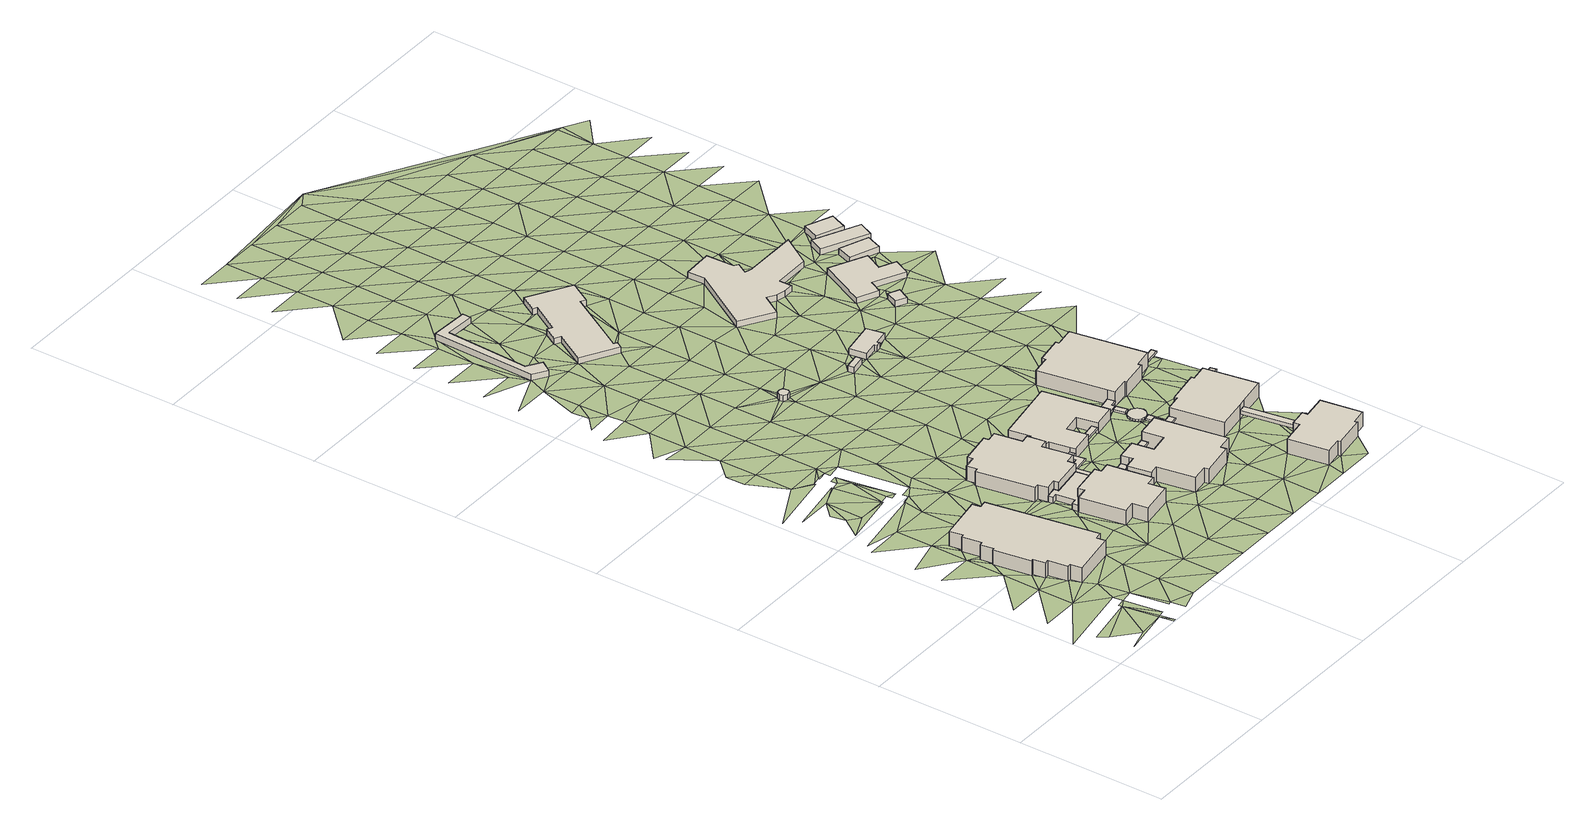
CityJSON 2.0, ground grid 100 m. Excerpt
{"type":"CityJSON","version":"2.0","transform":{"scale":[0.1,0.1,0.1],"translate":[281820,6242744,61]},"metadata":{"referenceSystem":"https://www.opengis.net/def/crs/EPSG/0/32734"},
"CityObjects":{
"building1":{"type":"Building","attributes":{"address":"Administration Bellville 7530 Cape Town","building":"university","building:levels":"3","footprint":{"type":"Polygon"},"plus_code":"4FRW3J9R+435","ground_height":62.25,"building_height":9.7,"roof_height":71.95},"geometry":[{"type":"Solid","lod":"1","boundaries":[[[[0,1,2,3]],[[1,4,5,2]],[[4,6,7,5]],[[6,8,9,7]],[[8,10,11,9]],[[10,12,13,11]],[[12,14,15,13]],[[14,16,17,15]],[[16,18,19,17]],[[18,20,21,19]],[[20,22,23,21]],[[22,24,25,23]],[[24,26,27,25]],[[26,28,29,27]],[[28,30,31,29]],[[30,32,33,31]],[[32,34,35,33]],[[34,36,37,35]],[[36,38,39,37]],[[38,0,3,39]],[[3,2,5,7,9,11,13,15,17,19,21,23,25,27,29,31,33,35,37,39]],[[38,36,34,32,30,28,26,24,22,20,18,16,14,12,10,8,6,4,1,0]]]]}]},
"building2":{"type":"Building","attributes":{"address":"Auditorium Bellville 7530 Cape Town","building":"university","building:levels":"3","footprint":{"type":"Polygon"},"plus_code":"4FRW3J9R+39H","ground_height":62.15,"building_height":9.7,"roof_height":71.85},"geometry":[{"type":"Solid","lod":"1","boundaries":[[[[40,41,42,43,44,45,46,47]],[[41,48,49,50,51,44,43,42]],[[48,52,53,54,51,50,49]],[[52,55,56,57,54,53]],[[55,58,59,60,57,56]],[[58,61,62,60,59]],[[61,63,64,62]],[[63,65,66,64]],[[65,67,68,66]],[[67,69,70,68]],[[69,71,72,70]],[[71,73,74,75,76,72]],[[73,77,78,79,80,76,75,74]],[[77,40,47,46,45,80,79,78]],[[45,44,51,54,57,60,62,64,66,68,70,72,76,80]],[[77,73,71,69,67,65,63,61,58,55,52,48,41,40]]]]}]},
"building3":{"type":"Building","attributes":{"building":"yes","building:levels":"1","footprint":{"type":"Polygon"},"plus_code":"4FRW3J9R+597","ground_height":62.31,"building_height":4.1,"roof_height":66.41},"geometry":[{"type":"Solid","lod":"1","boundaries":[[[[81,82,83,50]],[[82,84,85,83]],[[84,86,87,88,85]],[[86,89,90,91,88,87]],[[89,92,93,91,90]],[[92,94,95,93]],[[94,96,97,95]],[[96,98,99,97]],[[98,100,59,99]],[[100,101,56,59]],[[101,102,53,56]],[[102,81,50,53]],[[50,83,85,88,91,93,95,97,99,59,56,53]],[[102,101,100,98,96,94,92,89,86,84,82,81]]]]}]},
"building4":{"type":"Building","attributes":{"address":"Major Sport Hall Bellville 7530 Cape Town","building":"university","building:levels":"3","footprint":{"type":"Polygon"},"plus_code":"4FRW3J9R+896","ground_height":62.44,"building_height":9.7,"roof_height":72.14},"geometry":[{"type":"Solid","lod":"1","boundaries":[[[[103,104,105,106,107]],[[104,108,109,105]],[[108,110,111,109]],[[110,112,113,111]],[[112,114,115,113]],[[114,116,117,115]],[[116,118,119,117]],[[118,120,121,119]],[[120,122,123,121]],[[122,124,125,123]],[[124,126,127,125]],[[126,128,91,129,127]],[[128,130,88,131,129,91]],[[130,132,85,133,131,88]],[[132,134,135,83,136,133,85]],[[134,137,138,139,140,136,83,135]],[[137,141,142,143,144,140,139,138]],[[141,145,146,147,148,144,143,142]],[[145,149,150,151,152,148,147,146]],[[149,153,154,152,151,150]],[[153,155,156,157,154]],[[155,103,107,106,157,156]],[[106,105,109,111,113,115,117,119,121,123,125,127,129,131,133,136,140,144,148,152,154,157]],[[155,153,149,145,141,137,134,132,130,128,126,124,122,120,118,116,114,112,110,108,104,103]]]]}]},
"building5":{"type":"Building","attributes":{"building":"roof","building:levels":"1","footprint":{"type":"Polygon"},"plus_code":"4FRW3J9R+5CG","ground_height":62.31,"bottom_roof_height":65.11,"roof_height":66.41},"geometry":[{"type":"Solid","lod":"1","boundaries":[[[[158,150,151,159]],[[150,146,147,151]],[[146,160,161,147]],[[160,162,163,161]],[[162,142,143,163]],[[142,138,139,143]],[[138,135,83,139]],[[135,49,50,83]],[[49,42,43,50]],[[42,47,46,43]],[[47,164,165,46]],[[164,166,167,165]],[[166,78,79,167]],[[78,74,75,79]],[[74,168,169,75]],[[168,170,171,169]],[[170,172,173,171]],[[172,174,175,173]],[[174,176,177,175]],[[176,178,179,177]],[[178,180,181,179]],[[180,182,183,181]],[[182,184,185,183]],[[184,158,159,185]],[[159,151,147,161,163,143,139,83,50,43,46,165,167,79,75,169,171,173,175,177,179,181,183,185]],[[184,182,180,178,176,174,172,170,168,74,78,166,164,47,42,49,135,138,142,162,160,146,150,158]]]]}]},
"building6":{"type":"Building","attributes":{"building":"yes","building:levels":"1","footprint":{"type":"Polygon"},"plus_code":"4FRW3JCR+F24","ground_height":62.58,"building_height":4.1,"roof_height":66.68},"geometry":[{"type":"Solid","lod":"1","boundaries":[[[[186,187,188,189]],[[187,190,191,188]],[[190,192,193,191]],[[192,194,195,193]],[[194,196,197,195]],[[196,198,199,197]],[[198,200,201,199]],[[200,186,189,201]],[[189,188,191,193,195,197,199,201]],[[200,198,196,194,192,190,187,186]]]]}]},
"building7":{"type":"Building","attributes":{"building":"bandstand","building:levels":"1","footprint":{"type":"Polygon"},"plus_code":"4FRW3J9R+V82","ground_height":62.95,"building_height":4.1,"roof_height":67.05},"geometry":[{"type":"Solid","lod":"1","boundaries":[[[[202,203,204,205]],[[203,206,207,204]],[[206,208,209,207]],[[208,210,211,209]],[[210,212,213,211]],[[212,214,215,213]],[[214,216,217,215]],[[216,202,205,217]],[[205,204,207,209,211,213,215,217]],[[216,214,212,210,208,206,203,202]]]]}]},
"building8":{"type":"Building","attributes":{"address":"Student Centre Bellville Cape Town","building":"university","building:levels":"3","footprint":{"type":"Polygon"},"plus_code":"4FRW3J9R+3J6","ground_height":62.25,"building_height":9.7,"roof_height":71.95},"geometry":[{"type":"Solid","lod":"1","boundaries":[[[[218,219,168,169,220,221,171,170]],[[219,222,223,220,169,168]],[[222,224,225,223]],[[224,226,227,225]],[[226,228,229,227]],[[228,230,231,229]],[[230,232,233,231]],[[232,234,235,233]],[[234,236,237,235]],[[236,238,239,237]],[[238,240,241,239]],[[240,242,243,241]],[[242,244,245,243]],[[244,246,247,245]],[[246,248,249,247]],[[248,250,251,249]],[[250,218,170,171,221,251]],[[221,220,223,225,227,229,231,233,235,237,239,241,243,245,247,249,251]],[[250,248,246,244,242,240,238,236,234,232,230,228,226,224,222,219,218]]]]}]},
"building9":{"type":"Building","attributes":{"building":"roof","building:levels":"1","footprint":{"type":"Polygon"},"plus_code":"4FRW3J9R+4JJ","ground_height":62.25,"bottom_roof_height":65.05,"roof_height":66.35},"geometry":[{"type":"Solid","lod":"1","boundaries":[[[[252,253,254,255]],[[253,256,257,254]],[[256,258,259,257]],[[258,252,255,259]],[[255,254,257,259]],[[258,256,253,252]]]]}]},
"building10":{"type":"Building","attributes":{"building":"roof","building:levels":"1","footprint":{"type":"Polygon"},"plus_code":"4FRW3J9R+7H4","ground_height":62.51,"bottom_roof_height":65.31,"roof_height":66.61},"geometry":[{"type":"Solid","lod":"1","boundaries":[[[[260,261,262,263]],[[261,264,265,262]],[[264,266,267,265]],[[266,260,263,267]],[[263,262,265,267]],[[266,264,261,260]]]]}]},
"building11":{"type":"Building","attributes":{"address":"Minor Sport Hall Bellville 7530 Cape Town","building":"university","building:levels":"2","footprint":{"type":"Polygon"},"plus_code":"4FRW3J9R+8H7","ground_height":62.51,"building_height":6.9,"roof_height":69.41},"geometry":[{"type":"Solid","lod":"1","boundaries":[[[[103,155,156,107]],[[155,268,269,270,271,156]],[[268,272,158,159,273,271,270,269]],[[272,274,275,273,159,158]],[[274,276,277,275]],[[276,278,279,277]],[[278,280,281,279]],[[280,282,283,281]],[[282,284,285,283]],[[284,286,287,285]],[[286,288,289,287]],[[288,290,291,289]],[[290,103,107,291]],[[107,156,271,273,275,277,279,281,283,285,287,289,291]],[[290,288,286,284,282,280,278,276,274,272,268,155,103]]]]}]},
"building12":{"type":"Building","attributes":{"address":"Maintenance Bellville 7530 Cape Town","building":"yes","building:levels":"1","footprint":{"type":"Polygon"},"plus_code":"4FRW3JCR+97M","ground_height":62.21,"building_height":4.1,"roof_height":66.31},"geometry":[{"type":"Solid","lod":"1","boundaries":[[[[292,293,294,295]],[[293,296,297,294]],[[296,298,299,297]],[[298,300,301,299]],[[300,302,303,301]],[[302,304,305,303]],[[304,306,307,305]],[[306,308,309,307]],[[308,310,311,309]],[[310,312,313,311]],[[312,314,315,313]],[[314,316,317,315]],[[316,318,319,317]],[[318,292,295,319]],[[295,294,297,299,301,303,305,307,309,311,313,315,317,319]],[[318,316,314,312,310,308,306,304,302,300,298,296,293,292]]]]}]},
"building13":{"type":"Building","attributes":{"building":"roof","building:levels":"1","footprint":{"type":"Polygon"},"plus_code":"4FRW3J9R+4PW","ground_height":62.48,"bottom_roof_height":65.28,"roof_height":66.58},"geometry":[{"type":"Solid","lod":"1","boundaries":[[[[320,321,322,323]],[[321,324,325,322]],[[324,326,327,325]],[[326,328,329,327]],[[328,330,331,329]],[[330,332,333,331]],[[332,334,335,333]],[[334,320,323,335]],[[323,322,325,327,329,331,333,335]],[[334,332,330,328,326,324,321,320]]]]}]},
"building14":{"type":"Building","attributes":{"building":"public","building:levels":"1","amenity":"toilets","footprint":{"type":"Polygon"},"plus_code":"4FRW3J9R+RG3","ground_height":62.55,"building_height":4.1,"roof_height":66.65},"geometry":[{"type":"Solid","lod":"1","boundaries":[[[[336,337,338,339]],[[337,340,341,338]],[[340,342,343,341]],[[342,336,339,343]],[[339,338,341,343]],[[342,340,337,336]]]]}]},
"building15":{"type":"Building","attributes":{"building":"roof","building:levels":"1","footprint":{"type":"Polygon"},"plus_code":"4FRW3J9R+5PG","ground_height":62.52,"bottom_roof_height":65.32,"roof_height":66.62},"geometry":[{"type":"Solid","lod":"1","boundaries":[[[[344,345,346,347]],[[345,348,349,346]],[[348,350,351,349]],[[350,344,347,351]],[[347,346,349,351]],[[350,348,345,344]]]]}]},
"building16":{"type":"Building","attributes":{"building":"roof","building:levels":"1","footprint":{"type":"Polygon"},"plus_code":"4FRW3J9R+6P3","ground_height":62.52,"bottom_roof_height":65.32,"roof_height":66.62},"geometry":[{"type":"Solid","lod":"1","boundaries":[[[[352,353,354,355]],[[353,356,357,354]],[[356,358,359,357]],[[358,360,361,359]],[[360,362,363,361]],[[362,364,365,363]],[[364,366,367,365]],[[366,368,369,367]],[[368,370,371,369]],[[370,372,373,371]],[[372,374,375,373]],[[374,376,377,375]],[[376,378,379,377]],[[378,380,381,379]],[[380,382,383,381]],[[382,384,385,383]],[[384,386,387,385]],[[386,388,389,387]],[[388,352,355,389]],[[355,354,357,359,361,363,365,367,369,371,373,375,377,379,381,383,385,387,389]],[[388,386,384,382,380,378,376,374,372,370,368,366,364,362,360,358,356,353,352]]]]}]},
"building17":{"type":"Building","attributes":{"building":"roof","building:levels":"1","footprint":{"type":"Polygon"},"plus_code":"4FRW3J9R+6PV","ground_height":62.75,"bottom_roof_height":65.55,"roof_height":66.85},"geometry":[{"type":"Solid","lod":"1","boundaries":[[[[390,391,392,393]],[[391,394,395,392]],[[394,396,397,395]],[[396,390,393,397]],[[393,392,395,397]],[[396,394,391,390]]]]}]},
"building18":{"type":"Building","attributes":{"building":"roof","building:levels":"1","footprint":{"type":"Polygon"},"plus_code":"4FRW3J9R+7PF","ground_height":62.75,"bottom_roof_height":65.55,"roof_height":66.85},"geometry":[{"type":"Solid","lod":"1","boundaries":[[[[398,399,400,401]],[[399,402,403,400]],[[402,404,405,403]],[[404,406,407,405]],[[406,408,409,407]],[[408,410,411,409]],[[410,412,413,411]],[[412,398,401,413]],[[401,400,403,405,407,409,411,413]],[[412,410,408,406,404,402,399,398]]]]}]},
"building19":{"type":"Building","attributes":{"address":"Post Graduate Study and Student Services Bellville 7530 Cape Town","building":"university","building:levels":"3","footprint":{"type":"Polygon"},"plus_code":"4FRW3J8R+RWR","ground_height":62.61,"building_height":9.7,"roof_height":72.31},"geometry":[{"type":"Solid","lod":"1","boundaries":[[[[414,415,416,417,418,419,420,421]],[[415,422,423,418,417,416]],[[422,424,425,423]],[[424,426,427,425]],[[426,428,429,427]],[[428,430,431,429]],[[430,432,433,431]],[[432,434,435,433]],[[434,436,437,435]],[[436,438,439,437]],[[438,440,441,439]],[[440,442,443,441]],[[442,444,445,443]],[[444,414,421,420,419,445]],[[419,418,423,425,427,429,431,433,435,437,439,441,443,445]],[[444,442,440,438,436,434,432,430,428,426,424,422,415,414]]]]}]},
"building20":{"type":"Building","attributes":{"building":"bridge","building:levels":"2","footprint":{"type":"Polygon"},"plus_code":"4FRW3J8R+XV9","ground_height":62.81,"bottom_bridge_height":66.11,"building_height":5.6,"roof_height":68.41},"geometry":[{"type":"Solid","lod":"1","boundaries":[[[[416,421,420,417]],[[421,446,447,420]],[[446,448,449,447]],[[448,416,417,449]],[[417,420,447,449]],[[448,446,421,416]]]]}]},
"building21":{"type":"Building","attributes":{"building":"yes","building:levels":"1","footprint":{"type":"Polygon"},"plus_code":"4FRW3J9R+RJC","ground_height":62.49,"building_height":4.1,"roof_height":66.59},"geometry":[{"type":"Solid","lod":"1","boundaries":[[[[450,451,452,453]],[[451,454,455,452]],[[454,456,457,455]],[[456,458,459,457]],[[458,460,461,459]],[[460,462,463,461]],[[462,464,465,463]],[[464,450,453,465]],[[453,452,455,457,459,461,463,465]],[[464,462,460,458,456,454,451,450]]]]}]},
"building22":{"type":"Building","attributes":{"address":"Library Bellville 7530 Cape Town","building":"university","building:levels":"3","footprint":{"type":"Polygon"},"plus_code":"4FRW3J9R+3VV","ground_height":62.68,"building_height":9.7,"roof_height":72.38},"geometry":[{"type":"Solid","lod":"1","boundaries":[[[[466,467,446,447,468,469,449,448]],[[467,470,471,468,447,446]],[[470,472,473,471]],[[472,474,475,473]],[[474,476,477,475]],[[476,478,479,477]],[[478,480,481,479]],[[480,482,483,481]],[[482,484,485,483]],[[484,466,448,449,469,485]],[[469,468,471,473,475,477,479,481,483,485]],[[484,482,480,478,476,474,472,470,467,466]]]]}]},
"building23":{"type":"Building","attributes":{"address":"Construction Engineering Bellville 7530 Cape Town","building":"university","building:levels":"3","footprint":{"type":"Polygon"},"plus_code":"4FRW3J9R+9RF","ground_height":63.15,"building_height":9.7,"roof_height":72.85},"geometry":[{"type":"Solid","lod":"1","boundaries":[[[[486,487,488,489]],[[487,490,491,488]],[[490,492,493,491]],[[492,494,495,493]],[[494,496,497,495]],[[496,498,499,497]],[[498,500,501,499]],[[500,502,503,501]],[[502,504,505,503]],[[504,506,507,505]],[[506,508,509,507]],[[508,510,511,509]],[[510,486,489,511]],[[489,488,491,493,495,497,499,501,503,505,507,509,511]],[[510,508,506,504,502,500,498,496,494,492,490,487,486]]]]}]},
"building24":{"type":"Building","attributes":{"building":"roof","building:levels":"1","footprint":{"type":"Polygon"},"plus_code":"4FRW3J9R+5X7","ground_height":62.9,"bottom_roof_height":65.7,"roof_height":67},"geometry":[{"type":"Solid","lod":"1","boundaries":[[[[512,513,514,515]],[[513,516,517,514]],[[516,518,519,517]],[[518,512,515,519]],[[515,514,517,519]],[[518,516,513,512]]]]}]},
"building25":{"type":"Building","attributes":{"building":"roof","building:levels":"1","footprint":{"type":"Polygon"},"plus_code":"4FRW3J9R+8X2","ground_height":63.13,"bottom_roof_height":65.93,"roof_height":67.23},"geometry":[{"type":"Solid","lod":"1","boundaries":[[[[520,521,522,523]],[[521,524,525,522]],[[524,526,527,525]],[[526,520,523,527]],[[523,522,525,527]],[[526,524,521,520]]]]}]},
"building26":{"type":"Building","attributes":{"address":"South African Renewable Energy Technology Centre (SARETEC) Bellville 7530 Cape Town","building":"university","building:levels":"1","footprint":{"type":"Polygon"},"plus_code":"4FRW3JCR+4MQ","ground_height":61.95,"building_height":4.1,"roof_height":66.05},"geometry":[{"type":"Solid","lod":"1","boundaries":[[[[528,529,530,531]],[[529,532,533,530]],[[532,534,535,533]],[[534,536,537,535]],[[536,538,539,537]],[[538,540,541,539]],[[540,542,543,541]],[[542,544,545,543]],[[544,546,547,545]],[[546,548,549,547]],[[548,550,551,549]],[[550,552,553,551]],[[552,554,555,553]],[[554,556,557,555]],[[556,558,559,557]],[[558,528,531,559]],[[531,530,533,535,537,539,541,543,545,547,549,551,553,555,557,559]],[[558,556,554,552,550,548,546,544,542,540,538,536,534,532,529,528]]]]}]},
"building27":{"type":"Building","attributes":{"building":"garage","building:levels":"1","footprint":{"type":"Polygon"},"plus_code":"4FRW3J9R+VR7","ground_height":62.35,"building_height":4.1,"roof_height":66.45},"geometry":[{"type":"Solid","lod":"1","boundaries":[[[[560,561,562,563]],[[561,564,565,562]],[[564,566,567,565]],[[566,560,563,567]],[[563,562,565,567]],[[566,564,561,560]]]]}]},
"building28":{"type":"Building","attributes":{"address":"Bellville 7530 Cape Town","building":"greenhouse","building:levels":"1","footprint":{"type":"Polygon"},"plus_code":"4FRW3J9R+XVJ","ground_height":62.22,"building_height":4.1,"roof_height":66.32},"geometry":[{"type":"Solid","lod":"1","boundaries":[[[[568,569,570,571]],[[569,572,573,570]],[[572,574,575,573]],[[574,576,577,575]],[[576,578,579,577]],[[578,580,581,579]],[[580,582,583,581]],[[582,568,571,583]],[[571,570,573,575,577,579,581,583]],[[582,580,578,576,574,572,569,568]]]]}]},
"building29":{"type":"Building","attributes":{"address":"Bellville 7530 Cape Town","building":"greenhouse","building:levels":"1","footprint":{"type":"Polygon"},"plus_code":"4FRW3JCR+2WQ","ground_height":62.2,"building_height":4.1,"roof_height":66.3},"geometry":[{"type":"Solid","lod":"1","boundaries":[[[[584,585,586,587]],[[585,588,589,586]],[[588,590,591,589]],[[590,584,587,591]],[[587,586,589,591]],[[590,588,585,584]]]]}]},
"building30":{"type":"Building","attributes":{"address":"Bellville 7530 Cape Town","building":"greenhouse","building:levels":"1","footprint":{"type":"Polygon"},"plus_code":"4FRW3JCR+3XJ","ground_height":62.15,"building_height":4.1,"roof_height":66.25},"geometry":[{"type":"Solid","lod":"1","boundaries":[[[[592,593,594,595]],[[593,596,597,594]],[[596,598,599,597]],[[598,592,595,599]],[[595,594,597,599]],[[598,596,593,592]]]]}]},
"building31":{"type":"Building","attributes":{"address":"Bellville 7530 Cape Town","building":"greenhouse","building:levels":"1","footprint":{"type":"Polygon"},"plus_code":"4FRW3JCR+4XP","ground_height":62.24,"building_height":4.1,"roof_height":66.34},"geometry":[{"type":"Solid","lod":"1","boundaries":[[[[600,601,602,603]],[[601,604,605,602]],[[604,606,607,605]],[[606,600,603,607]],[[603,602,605,607]],[[606,604,601,600]]]]}]},
"terrain1":{"type":"TINRelief","geometry":[{"type":"CompositeSurface","lod":"1","boundaries":[[[608,609,610]],[[611,612,613]],[[612,610,609]],[[614,615,616]],[[617,618,616]],[[612,611,610]],[[619,617,620]],[[621,622,611]],[[622,623,611]],[[610,611,623]],[[624,610,623]],[[625,610,626]],[[616,627,617]],[[624,626,610]],[[628,620,629]],[[630,616,615]],[[617,631,620]],[[627,616,36]],[[630,36,616]],[[617,632,631]],[[615,633,634]],[[627,632,617]],[[635,629,636]],[[637,620,631]],[[634,630,615]],[[637,629,620]],[[634,638,639]],[[632,640,631]],[[641,632,627]],[[627,36,642]],[[643,629,637]],[[639,644,645]],[[637,646,643]],[[629,643,647]],[[648,636,649]],[[629,647,650]],[[629,650,636]],[[634,639,651]],[[650,652,636]],[[653,630,634]],[[651,639,645]],[[650,654,652]],[[36,630,655]],[[656,657,658]],[[653,634,651]],[[636,652,659]],[[659,649,636]],[[649,660,661]],[[653,655,630]],[[662,658,663]],[[656,664,657]],[[663,658,657]],[[651,645,665]],[[663,666,667]],[[668,669,670]],[[671,649,659]],[[652,672,659]],[[653,651,673]],[[674,663,657]],[[649,671,660]],[[665,673,651]],[[674,657,664]],[[675,676,655]],[[653,677,655]],[[678,679,680]],[[678,680,668]],[[671,659,672]],[[681,663,674]],[[663,681,666]],[[673,677,653]],[[677,675,655]],[[668,670,682]],[[678,683,679]],[[684,685,672]],[[685,675,686]],[[687,660,671]],[[688,681,674]],[[673,665,689]],[[678,668,690]],[[660,687,691]],[[692,688,674]],[[668,682,690]],[[672,693,671]],[[694,692,695]],[[696,672,685]],[[677,697,675]],[[681,688,698]],[[696,685,686]],[[699,686,675]],[[688,692,694]],[[683,700,701]],[[687,671,693]],[[698,702,703]],[[682,704,690]],[[698,688,702]],[[705,704,706]],[[688,694,702]],[[697,699,675]],[[693,672,696]],[[707,683,678]],[[708,709,687]],[[710,711,700]],[[677,673,712]],[[690,704,705]],[[689,713,673]],[[690,707,678]],[[677,61,697]],[[687,693,708]],[[696,686,714]],[[715,705,716]],[[686,699,98]],[[683,717,700]],[[705,715,690]],[[673,713,712]],[[61,699,697]],[[710,718,719]],[[720,61,677]],[[721,686,98]],[[714,686,722]],[[708,693,723]],[[717,683,707]],[[722,686,721]],[[693,696,724]],[[677,712,720]],[[61,100,699]],[[725,726,727]],[[696,714,724]],[[708,728,715]],[[98,699,100]],[[708,723,728]],[[690,715,729]],[[730,713,689]],[[723,693,731]],[[732,61,720]],[[729,707,690]],[[700,733,710]],[[734,700,717]],[[735,714,722]],[[724,731,693]],[[96,721,98]],[[736,722,721]],[[735,722,736]],[[737,738,725]],[[96,739,721]],[[725,727,737]],[[733,718,710]],[[728,729,715]],[[733,700,734]],[[731,724,740]],[[741,717,707]],[[738,737,742]],[[743,712,713]],[[723,744,728]],[[745,720,712]],[[713,730,746]],[[731,744,723]],[[707,729,741]],[[747,727,718]],[[748,749,742]],[[750,751,731]],[[752,731,751]],[[734,717,753]],[[713,746,743]],[[718,733,747]],[[737,727,754]],[[748,755,756]],[[744,731,752]],[[751,750,752]],[[729,728,757]],[[753,717,741]],[[712,743,745]],[[742,737,754]],[[744,757,728]],[[758,759,755]],[[727,747,754]],[[760,746,730]],[[761,741,729]],[[762,733,734]],[[748,742,763]],[[753,764,734]],[[758,755,748]],[[744,752,765]],[[757,761,729]],[[766,767,758]],[[745,768,769]],[[733,762,747]],[[742,770,763]],[[762,734,764]],[[770,742,754]],[[743,230,745]],[[771,743,746]],[[768,772,769]],[[753,741,773]],[[81,774,775]],[[776,81,775]],[[745,230,768]],[[748,777,758]],[[760,771,746]],[[776,141,778]],[[761,773,741]],[[779,772,768]],[[780,766,781]],[[782,772,783]],[[784,757,744]],[[772,779,783]],[[754,747,785]],[[744,765,786]],[[763,770,194]],[[782,787,788]],[[206,764,753]],[[779,768,789]],[[758,777,766]],[[782,783,787]],[[776,775,790]],[[230,789,768]],[[791,194,792]],[[762,785,747]],[[743,793,230]],[[141,776,790]],[[794,775,788]],[[757,784,761]],[[795,765,796]],[[770,754,797]],[[743,771,793]],[[744,786,784]],[[773,798,753]],[[788,787,794]],[[799,781,800]],[[787,783,801]],[[802,141,274]],[[274,803,802]],[[753,208,206]],[[770,797,194]],[[804,805,803]],[[766,777,781]],[[753,798,208]],[[786,765,795]],[[806,791,792]],[[775,794,790]],[[801,807,787]],[[808,791,806]],[[797,792,194]],[[762,764,809]],[[787,807,794]],[[810,804,803]],[[790,274,141]],[[764,206,203]],[[803,274,810]],[[785,811,754]],[[812,799,800]],[[754,811,797]],[[230,813,814]],[[813,230,793]],[[815,773,761]],[[816,817,795]],[[203,809,764]],[[816,818,817]],[[810,819,804]],[[771,760,820]],[[815,761,784]],[[208,798,210]],[[818,821,817]],[[785,762,822]],[[790,794,823]],[[210,798,212]],[[781,777,824]],[[797,825,792]],[[786,795,826]],[[827,274,790]],[[793,771,820]],[[828,798,773]],[[806,829,808]],[[800,781,824]],[[820,760,830]],[[809,203,202]],[[809,822,762]],[[831,832,812]],[[202,216,809]],[[826,795,817]],[[806,792,833]],[[815,828,773]],[[811,834,797]],[[835,813,793]],[[784,786,836]],[[837,811,785]],[[838,808,829]],[[797,839,825]],[[798,840,212]],[[823,841,790]],[[825,833,792]],[[829,806,838]],[[777,842,824]],[[823,843,844]],[[800,845,812]],[[214,212,840]],[[790,841,827]],[[822,837,785]],[[216,214,840]],[[846,831,847]],[[836,815,784]],[[793,820,848]],[[786,826,836]],[[828,840,798]],[[845,800,824]],[[844,843,849]],[[809,216,850]],[[848,835,793]],[[806,851,838]],[[844,852,823]],[[806,833,851]],[[834,811,853]],[[822,809,850]],[[831,812,854]],[[852,841,823]],[[837,853,811]],[[855,847,856]],[[827,857,858]],[[852,844,849]],[[815,859,828]],[[850,216,840]],[[841,860,827]],[[854,812,845]],[[820,830,428]],[[853,861,834]],[[815,836,859]],[[827,860,857]],[[862,842,838]],[[826,817,863]],[[833,864,851]],[[831,865,847]],[[866,861,867]],[[862,838,851]],[[824,842,868]],[[869,835,870]],[[870,835,848]],[[342,840,828]],[[871,428,830]],[[837,822,872]],[[873,848,820]],[[845,824,868]],[[841,852,874]],[[850,875,822]],[[865,831,854]],[[853,867,861]],[[826,876,836]],[[877,851,864]],[[859,878,828]],[[841,879,860]],[[842,862,868]],[[880,820,428]],[[856,847,881]],[[342,828,878]],[[851,882,862]],[[822,875,872]],[[820,880,873]],[[883,853,837]],[[854,845,884]],[[840,342,340]],[[851,877,882]],[[848,885,870]],[[841,874,886]],[[881,847,865]],[[866,867,887]],[[879,841,886]],[[876,826,863]],[[888,859,836]],[[874,870,889]],[[840,890,850]],[[840,340,891]],[[868,884,845]],[[848,873,885]],[[870,892,889]],[[853,883,867]],[[862,882,893]],[[888,836,876]],[[837,872,883]],[[428,873,880]],[[894,428,871]],[[890,875,850]],[[854,895,865]],[[840,891,890]],[[482,874,889]],[[896,856,881]],[[336,342,878]],[[859,897,878]],[[868,862,898]],[[870,899,892]],[[884,895,854]],[[885,899,870]],[[874,482,886]],[[889,892,482]],[[893,898,862]],[[428,894,900]],[[891,340,337]],[[871,901,894]],[[897,859,888]],[[879,902,863]],[[879,886,487]],[[903,887,867]],[[336,878,451]],[[881,865,904]],[[905,872,875]],[[867,883,906]],[[907,885,873]],[[487,902,879]],[[876,863,908]],[[909,884,868]],[[888,876,908]],[[875,890,910]],[[450,891,337]],[[486,863,902]],[[895,904,865]],[[336,451,337]],[[482,911,886]],[[867,912,903]],[[890,891,450]],[[913,907,873]],[[878,914,451]],[[907,899,885]],[[872,905,883]],[[878,897,914]],[[867,906,912]],[[898,909,868]],[[451,450,337]],[[487,486,902]],[[875,910,905]],[[486,908,863]],[[915,892,899]],[[487,886,916]],[[896,881,917]],[[898,893,318]],[[482,918,911]],[[919,895,884]],[[886,911,920]],[[904,917,881]],[[901,921,894]],[[888,922,897]],[[916,886,920]],[[909,919,884]],[[456,451,914]],[[908,922,888]],[[451,456,454]],[[923,906,883]],[[924,487,916]],[[890,450,925]],[[926,899,907]],[[903,912,318]],[[923,883,905]],[[927,856,896]],[[925,910,890]],[[904,895,928]],[[914,458,456]],[[917,929,896]],[[899,926,915]],[[926,907,930]],[[931,898,318]],[[932,933,930]],[[908,934,922]],[[897,935,914]],[[934,908,936]],[[909,898,937]],[[938,905,910]],[[919,928,895]],[[932,939,933]],[[912,931,318]],[[914,462,458]],[[926,930,933]],[[897,922,935]],[[931,937,898]],[[934,940,922]],[[941,920,911]],[[940,934,936]],[[464,925,450]],[[462,460,458]],[[942,915,926]],[[912,906,943]],[[944,917,904]],[[923,945,906]],[[920,946,916]],[[919,909,947]],[[948,910,925]],[[949,939,950]],[[928,944,904]],[[948,938,910]],[[933,939,949]],[[914,951,462]],[[912,943,931]],[[914,935,951]],[[906,945,943]],[[909,937,947]],[[926,933,949]],[[923,905,529]],[[952,929,917]],[[920,941,946]],[[926,953,942]],[[927,896,929]],[[940,954,922]],[[928,919,955]],[[944,952,917]],[[935,922,954]],[[956,937,931]],[[464,462,957]],[[955,919,947]],[[945,923,529]],[[925,464,958]],[[959,941,960]],[[957,462,951]],[[931,943,956]],[[961,938,948]],[[959,946,941]],[[962,954,940]],[[958,948,925]],[[928,963,944]],[[964,938,961]],[[952,965,929]],[[959,960,966]],[[967,946,968]],[[935,969,951]],[[947,937,970]],[[528,943,945]],[[963,928,955]],[[957,958,464]],[[946,959,971]],[[954,969,935]],[[937,956,970]],[[948,972,961]],[[528,945,529]],[[971,968,946]],[[952,944,973]],[[965,927,929]],[[974,962,975]],[[953,976,966]],[[976,959,966]],[[951,977,957]],[[974,954,962]],[[978,955,947]],[[972,948,979]],[[979,948,958]],[[971,959,976]],[[973,944,963]],[[943,980,956]],[[977,951,969]],[[947,970,978]],[[980,943,528]],[[957,981,958]],[[971,982,968]],[[965,952,983]],[[984,974,968]],[[976,982,971]],[[968,982,984]],[[985,963,955]],[[952,973,983]],[[972,979,986]],[[987,979,958]],[[988,969,954]],[[970,956,989]],[[954,974,988]],[[990,957,977]],[[957,990,981]],[[974,984,991]],[[978,985,955]],[[965,983,927]],[[958,992,987]],[[982,991,984]],[[561,958,981]],[[989,956,980]],[[979,993,986]],[[994,986,993]],[[974,991,995]],[[980,528,558]],[[973,963,996]],[[561,992,958]],[[995,991,982]],[[974,995,988]],[[997,977,969]],[[970,998,978]],[[985,996,963]],[[999,981,990]],[[979,987,569]],[[1000,1001,1002]],[[969,988,997]],[[970,989,998]],[[993,979,569]],[[1002,1003,1000]],[[1004,983,973]],[[999,990,560]],[[994,993,1005]],[[992,561,1006]],[[990,977,1007]],[[1008,1000,1009]],[[560,1006,561]],[[996,1004,973]],[[927,983,1010]],[[1008,1009,558]],[[1011,992,1006]],[[980,1012,989]],[[1000,1003,1009]],[[980,558,1012]],[[985,978,1013]],[[1007,977,997]],[[978,998,1014]],[[988,995,1015]],[[993,569,1005]],[[990,1016,560]],[[985,1013,996]],[[558,1009,1012]],[[1004,1010,983]],[[978,1014,1013]],[[1017,1006,560]],[[1002,1018,1003]],[[988,1015,997]],[[1006,1017,1011]],[[998,989,1019]],[[1007,1016,990]],[[1003,1020,1009]],[[1012,1019,989]],[[1005,569,1021]],[[1016,1017,560]],[[1022,1004,996]],[[997,1023,1007]],[[998,1024,1014]],[[1021,569,1025]],[[1022,996,1013]],[[1003,1018,1020]],[[1026,1012,1009]],[[998,1019,1024]],[[1018,1005,1021]],[[569,568,1025]],[[1027,1010,1004]],[[1026,1009,1020]],[[1010,1028,927]],[[1029,1017,1016]],[[1030,1016,1007]],[[1014,1031,1013]],[[584,1021,1025]],[[1022,1027,1004]],[[1032,1021,584]],[[1017,1029,1033]],[[1019,1012,1034]],[[1035,1021,1032]],[[1014,1024,1031]],[[1021,1035,1018]],[[1036,582,1033]],[[568,582,1036]],[[1025,568,1036]],[[1018,1026,1020]],[[1034,1012,1026]],[[1013,1037,1022]],[[1038,1025,1036]],[[1039,1029,1016]],[[1040,1024,1019]],[[1037,1013,1031]],[[1038,1036,1033]],[[1039,1033,1029]],[[596,1032,584]],[[1040,1019,1034]],[[1018,1035,1041]],[[1027,1028,1010]],[[1042,1027,1022]],[[601,1041,1035]],[[1026,1018,1043]],[[1038,1033,1039]],[[1031,1024,1044]],[[1022,1037,1042]],[[1018,1041,1045]],[[1035,604,601]],[[1043,1034,1026]],[[584,1046,596]],[[1044,1024,1040]],[[1018,1045,1043]],[[596,1046,1038]],[[1047,1037,1031]],[[1027,1042,1028]],[[598,604,1035]],[[1048,1040,1034]],[[1028,1049,927]],[[1047,1031,1044]],[[1041,606,1045]],[[1043,1048,1034]],[[1042,1037,1050]],[[1050,1037,1047]],[[1044,1040,1051]],[[1052,1043,1045]],[[1048,1053,1040]],[[1054,1028,1042]],[[1044,1051,1047]],[[1040,1053,1051]],[[1054,1042,1050]],[[1055,1048,1043]],[[1056,1050,1047]],[[1048,1055,1053]],[[1056,1047,1051]],[[1054,1057,1028]],[[1058,1054,1050]],[[1053,1059,1051]],[[1056,1058,1050]],[[1057,1049,1028]],[[1051,1060,1056]],[[1058,1057,1054]],[[1056,1061,1058]],[[1058,1049,1057]],[[1049,1058,1062]]]}]}
},
"vertices":[
[845,772,7],[895,781,7],[895,781,110],[845,772,110],[770,1512,7],[770,1512,110],[721,1504,7],[721,1504,110],[711,1558,7],[711,1558,110],[407,1505,7],[407,1505,110],[422,1416,7],[422,1416,110],[402,1413,7],[402,1413,110],[424,1284,7],[424,1284,110],[397,1278,7],[397,1278,110],[411,1191,7],[411,1191,110],[397,1189,7],[397,1189,110],[436,941,7],[436,941,110],[449,943,7],[449,943,110],[464,860,7],[464,860,110],[491,865,7],[491,865,110],[513,735,7],[513,735,110],[533,738,7],[533,738,110],[547,660,7],[547,660,110],[855,713,7],[855,713,110],
[1498,1162,9],[1425,1151,9],[1425,1151,41],[1425,1151,54],[1425,1151,108],[1498,1162,108],[1498,1162,54],[1498,1162,41],[1418,1193,9],[1418,1193,41],[1418,1193,54],[1418,1193,108],[1200,1159,9],[1200,1159,54],[1200,1159,108],[1208,1114,9],[1208,1114,54],[1208,1114,108],[1124,1099,9],[1124,1099,54],[1124,1099,108],[1175,798,9],[1175,798,108],[1255,812,9],[1255,812,108],[1271,710,9],[1271,710,108],[1496,746,9],[1496,746,108],[1478,856,9],[1478,856,108],[1545,867,9],[1545,867,108],[1509,1082,9],[1509,1082,41],[1509,1082,54],[1509,1082,108],[1502,1127,9],[1502,1127,41],[1502,1127,54],[1502,1127,108],
[1418,1193,11],[1398,1314,11],[1398,1314,54],[1183,1280,11],[1183,1280,54],[1178,1312,11],[1178,1312,41],[1178,1312,54],[1102,1299,11],[1102,1299,41],[1102,1299,54],[1108,1267,11],[1108,1267,54],[1140,1272,11],[1140,1272,54],[1161,1148,11],[1161,1148,54],[1120,1141,11],[1120,1141,54],[1124,1099,11],[1208,1114,11],[1200,1159,11],
[1465,1706,12],[1408,1696,12],[1408,1696,111],[1465,1706,111],[1465,1706,84],[1377,1877,12],[1377,1877,111],[1308,1865,12],[1308,1865,111],[1302,1897,12],[1302,1897,111],[1088,1860,12],[1088,1860,111],[1094,1825,12],[1094,1825,111],[1010,1811,12],[1010,1811,111],[1021,1744,12],[1021,1744,111],[996,1739,12],[996,1739,111],[1060,1360,12],[1060,1360,111],[1091,1365,12],[1091,1365,111],[1102,1299,12],[1102,1299,111],[1178,1312,12],[1178,1312,111],[1183,1280,12],[1183,1280,111],[1398,1314,12],[1398,1314,41],[1398,1314,111],[1390,1365,12],[1390,1365,41],[1390,1365,54],[1390,1365,111],[1461,1376,12],[1461,1376,41],[1461,1376,54],[1461,1376,111],[1457,1408,12],[1457,1408,41],[1457,1408,54],[1457,1408,111],[1451,1446,12],[1451,1446,41],[1451,1446,54],[1451,1446,111],[1427,1576,12],[1427,1576,111],[1485,1586,12],[1485,1586,84],[1485,1586,111],
[1544,1461,41],[1544,1461,54],[1492,1413,41],[1492,1413,54],[1497,1382,41],[1497,1382,54],[1529,1167,41],[1529,1167,54],[1535,1132,41],[1535,1132,54],[1627,1101,41],[1627,1101,54],[1619,1151,41],[1619,1151,54],[1572,1143,41],[1572,1143,54],[1562,1205,41],[1562,1205,54],[1452,1188,41],[1452,1188,54],[1430,1328,41],[1430,1328,54],[1541,1346,41],[1541,1346,54],[1529,1420,41],[1529,1420,54],[1550,1423,41],[1550,1423,54],
[667,5132,14],[408,5145,14],[408,5145,57],[667,5132,57],[389,4450,14],[389,4450,57],[482,4392,14],[482,4392,57],[530,4467,14],[530,4467,57],[436,4528,14],[436,4528,57],[463,5085,14],[463,5085,57],[664,5075,14],[664,5075,57],
[1085,3190,20],[1059,3185,20],[1059,3185,60],[1085,3190,60],[1044,3162,20],[1044,3162,60],[1050,3135,20],[1050,3135,60],[1076,3122,20],[1076,3122,60],[1103,3129,20],[1103,3129,60],[1115,3149,20],[1115,3149,60],[1108,3180,20],[1108,3180,60],
[1619,1151,9],[1627,1101,9],[1627,1101,110],[1619,1151,110],[1632,1073,9],[1632,1073,110],[1550,1059,9],[1550,1059,110],[1578,904,9],[1578,904,110],[1638,915,9],[1638,915,110],[1683,665,9],[1683,665,110],[1793,685,9],[1793,685,110],[1799,653,9],[1799,653,110],[2028,694,9],[2028,694,110],[2022,730,9],[2022,730,110],[2127,748,9],[2127,748,110],[2046,1219,9],[2046,1219,110],[1887,1195,9],[1887,1195,110],[1911,1054,9],[1911,1054,110],[1781,1031,9],[1781,1031,110],[1758,1172,9],[1758,1172,110],
[1762,1173,40],[1770,1129,40],[1770,1129,53],[1762,1173,53],[1890,1149,40],[1890,1149,53],[1883,1194,40],[1883,1194,53],
[1712,1490,43],[1719,1452,43],[1719,1452,56],[1712,1490,56],[1840,1472,43],[1840,1472,56],[1833,1511,43],[1833,1511,56],
[1522,1593,12],[1522,1593,41],[1522,1593,54],[1522,1593,84],[1544,1461,12],[1544,1461,84],[1550,1423,12],[1550,1423,84],[1716,1451,12],[1716,1451,84],[1691,1587,12],[1691,1587,84],[1820,1609,12],[1820,1609,84],[1844,1473,12],[1844,1473,84],[2001,1500,12],[2001,1500,84],[1924,1930,12],[1924,1930,84],[1487,1854,12],[1487,1854,84],[1511,1712,12],[1511,1712,84],
[1013,4947,11],[948,4838,11],[948,4838,53],[1013,4947,53],[973,4824,11],[973,4824,53],[860,4633,11],[860,4633,53],[827,4652,11],[827,4652,53],[773,4561,11],[773,4561,53],[812,4538,11],[812,4538,53],[690,4331,11],[690,4331,53],[923,4195,11],[923,4195,53],[949,4240,11],[949,4240,53],[928,4252,11],[928,4252,53],[1167,4658,11],[1167,4658,53],[1201,4639,11],[1201,4639,53],[1288,4786,11],[1288,4786,53],
[2049,1220,43],[2056,1179,43],[2056,1179,56],[2049,1220,56],[2094,1186,43],[2094,1186,56],[2101,1148,43],[2101,1148,56],[2182,1163,43],[2182,1163,56],[2174,1207,43],[2174,1207,56],[2136,1200,43],[2136,1200,56],[2129,1235,43],[2129,1235,56],
[1630,2992,15],[1623,3032,15],[1623,3032,57],[1630,2992,57],[1521,3015,15],[1521,3015,57],[1528,2974,15],[1528,2974,57],
[2130,1237,43],[2117,1310,43],[2117,1310,56],[2130,1237,56],[2076,1303,43],[2076,1303,56],[2089,1230,43],[2089,1230,56],
[2146,1366,43],[2144,1385,43],[2144,1385,56],[2146,1366,56],[2136,1403,43],[2136,1403,56],[2122,1417,43],[2122,1417,56],[2105,1426,43],[2105,1426,56],[2085,1429,43],[2085,1429,56],[2066,1425,43],[2066,1425,56],[2049,1415,43],[2049,1415,56],[2036,1400,43],[2036,1400,56],[2029,1382,43],[2029,1382,56],[2028,1363,43],[2028,1363,56],[2033,1345,43],[2033,1345,56],[2044,1329,43],[2044,1329,56],[2060,1317,43],[2060,1317,56],[2078,1311,43],[2078,1311,56],[2095,1312,43],[2095,1312,56],[2116,1319,43],[2116,1319,56],[2131,1331,43],[2131,1331,56],[2141,1347,43],[2141,1347,56],
[2040,1505,45],[2055,1431,45],[2055,1431,58],[2040,1505,58],[2093,1439,45],[2093,1439,58],[2077,1513,45],[2077,1513,58],
[1996,1538,45],[2003,1500,45],[2003,1500,58],[1996,1538,58],[2077,1516,45],[2077,1516,58],[2073,1539,45],[2073,1539,58],[2118,1547,45],[2118,1547,58],[2110,1596,45],[2110,1596,58],[2027,1580,45],[2027,1580,58],[2033,1545,45],[2033,1545,58],
[2543,546,13],[2497,539,13],[2497,539,51],[2497,539,74],[2497,539,113],[2543,546,113],[2543,546,74],[2543,546,51],[2465,534,13],[2465,534,113],[2472,492,13],[2472,492,113],[2308,465,13],[2308,465,113],[2352,198,13],[2352,198,113],[2462,216,13],[2462,216,113],[2465,198,13],[2465,198,113],[2685,233,13],[2685,233,113],[2682,253,13],[2682,253,113],[2788,270,13],[2788,270,113],[2744,541,13],[2744,541,113],[2586,516,13],[2586,516,113],[2580,552,13],[2580,552,113],
[2484,898,51],[2484,898,74],[2437,889,51],[2437,889,74],
[1669,3114,15],[1689,2999,15],[1689,2999,56],[1669,3114,56],[1784,3016,15],[1784,3016,56],[1788,2997,15],[1788,2997,56],[1821,3003,15],[1821,3003,56],[1819,3018,15],[1819,3018,56],[1918,3035,15],[1918,3035,56],[1896,3154,15],[1896,3154,56],
[2437,889,15],[2484,898,15],[2484,898,114],[2437,889,114],[2681,931,15],[2681,931,114],[2620,1284,15],[2620,1284,114],[2509,1265,15],[2509,1265,114],[2506,1283,15],[2506,1283,114],[2278,1244,15],[2278,1244,114],[2282,1225,15],[2282,1225,114],[2177,1207,15],[2177,1207,114],[2236,855,15],[2236,855,114],
[2112,1596,18],[2120,1548,18],[2120,1548,118],[2112,1596,118],[2241,1568,18],[2241,1568,118],[2243,1554,18],[2243,1554,118],[2435,1586,18],[2435,1586,118],[2431,1608,18],[2431,1608,118],[2560,1630,18],[2560,1630,118],[2475,2127,18],[2475,2127,118],[2344,2105,18],[2344,2105,118],[2340,2126,18],[2340,2126,118],[2159,2095,18],[2159,2095,118],[2163,2070,18],[2163,2070,118],[2035,2049,18],[2035,2049,118],
[2623,1285,47],[2630,1242,47],[2630,1242,60],[2623,1285,60],[2722,1257,47],[2722,1257,60],[2715,1299,47],[2715,1299,60],
[2557,1664,49],[2562,1630,49],[2562,1630,62],[2557,1664,62],[2670,1646,49],[2670,1646,62],[2665,1681,49],[2665,1681,62],
[1777,4331,9],[1782,4218,9],[1782,4218,50],[1777,4331,50],[1527,3804,9],[1527,3804,50],[1742,3674,9],[1742,3674,50],[1826,3811,9],[1826,3811,50],[1884,3776,9],[1884,3776,50],[1943,3762,9],[1943,3762,50],[2012,3763,9],[2012,3763,50],[2011,3847,9],[2011,3847,50],[2257,3849,9],[2257,3849,50],[2386,4052,9],[2386,4052,50],[2014,4050,9],[2014,4050,50],[1970,4064,9],[1970,4064,50],[2014,4139,9],[2014,4139,50],[1987,4156,9],[1987,4156,50],[1979,4340,9],[1979,4340,50],
[2334,3226,14],[2264,3260,14],[2264,3260,55],[2334,3226,55],[2223,3178,14],[2223,3178,55],[2293,3144,14],[2293,3144,55],
[2515,3582,12],[2275,3698,12],[2275,3698,53],[2515,3582,53],[2122,3384,12],[2122,3384,53],[2260,3317,12],[2260,3317,53],[2302,3402,12],[2302,3402,53],[2510,3301,12],[2510,3301,53],[2563,3410,12],[2563,3410,53],[2456,3461,12],[2456,3461,53],
[2478,3761,11],[2437,3654,11],[2437,3654,53],[2478,3761,53],[2629,3580,11],[2629,3580,53],[2671,3686,11],[2671,3686,53],
[2458,3942,10],[2411,3844,10],[2411,3844,52],[2458,3942,52],[2711,3701,10],[2711,3701,52],[2758,3799,10],[2758,3799,52],
[2553,4055,11],[2505,3943,11],[2505,3943,53],[2553,4055,53],[2683,3869,11],[2683,3869,53],[2730,3981,11],[2730,3981,53],
[144,273,1],[189,217,1],[482,332,5],[522,97,3],[339,80,2],[191,39,1],[10,343,1],[525,428,5],[339,580,6],[339,820,8],[90,580,4],[90,820,6],[339,1070,11],[538,6,3],[552,7,3],[536,106,3],[576,112,3],[478,354,5],[534,363,5],[513,735,10],[90,1330,11],[339,1330,13],[588,580,7],[436,941,8],[464,860,10],[536,365,5],[622,379,5],[93,1522,12],[339,1580,15],[397,1189,11],[664,130,3],[683,134,3],[449,943,8],[491,865,10],[533,738,10],[397,1278,13],[699,37,3],[836,80,4],[411,1191,11],[424,1284,13],[90,1825,13],[339,1825,16],[402,1413,13],[836,330,5],[407,1505,15],[836,580,7],[422,1416,13],[855,713,8],[172,1998,15],[339,2075,18],[262,2131,18],[588,1580,17],[608,1959,22],[127,1881,13],[245,2231,19],[339,2325,19],[536,2061,22],[1085,80,6],[483,2391,23],[109,2327,15],[339,2575,20],[31,2413,15],[462,2486,20],[588,1825,20],[711,1558,17],[1085,330,6],[534,2073,22],[895,781,8],[845,772,8],[1085,580,7],[339,2825,21],[220,2948,21],[225,2822,21],[484,2380,23],[460,2498,20],[339,3075,20],[721,1504,15],[770,1512,15],[836,1330,14],[671,1977,22],[588,2325,23],[1333,80,8],[588,2575,24],[610,1967,22],[597,2084,22],[836,1825,19],[648,2054,22],[603,2047,22],[836,1580,15],[1085,820,9],[540,2390,23],[1085,1070,11],[339,3325,18],[178,3345,15],[582,2436,23],[534,2428,23],[516,2507,24],[577,2507,24],[517,2497,24],[588,2825,24],[751,2029,21],[665,2015,22],[339,3575,17],[145,3408,15],[1333,580,9],[1333,330,8],[1060,1360,13],[675,2485,24],[583,2470,24],[588,3075,22],[355,3764,15],[130,3754,13],[1271,710,10],[1108,1267,13],[1085,1330,13],[836,2075,21],[996,1739,18],[261,3949,15],[176,3871,13],[347,3877,15],[836,2325,22],[836,2575,22],[1582,80,8],[1010,1811,18],[1255,812,10],[588,3575,18],[588,3325,20],[1091,1365,13],[1102,1299,13],[339,4075,15],[254,4065,15],[1140,1272,13],[1021,1744,18],[836,2825,22],[339,4325,15],[1582,580,9],[1085,2075,18],[1496,746,10],[1582,330,8],[588,3825,15],[389,4450,15],[90,4325,14],[1094,1825,18],[1085,1825,18],[1088,1860,18],[836,3075,20],[588,4075,15],[339,4575,15],[90,4575,15],[1085,2325,20],[339,4820,16],[90,4820,16],[1830,80,9],[1085,2575,20],[836,3575,17],[482,4392,15],[836,3325,18],[1302,1897,16],[339,5070,19],[90,5070,19],[1582,820,10],[1478,856,10],[588,4325,15],[1830,330,10],[1545,867,10],[1085,2825,21],[1425,1151,11],[1498,1162,11],[1398,1314,13],[408,5145,19],[1390,1365,13],[1578,904,10],[90,5330,22],[339,5330,21],[1509,1082,11],[1550,1059,11],[1333,2325,17],[836,3825,15],[1333,2075,17],[1582,1070,11],[1502,1127,11],[1638,915,10],[1582,1330,12],[436,4528,15],[588,4575,14],[1830,580,10],[1619,1151,11],[1377,1877,16],[1308,1865,16],[690,4331,15],[1085,3075,20],[90,5570,21],[339,5570,21],[1632,1073,11],[1457,1408,13],[1451,1446,13],[1485,1586,14],[1427,1576,14],[588,4820,15],[1627,1101,11],[463,5085,19],[1085,3325,18],[1544,1461,14],[836,4075,14],[339,5820,23],[1799,653,10],[1793,685,10],[1333,2575,18],[1408,1696,14],[1487,1854,15],[1465,1706,15],[1522,1593,14],[2079,330,12],[1511,1712,15],[1085,3575,17],[1758,1172,12],[588,5330,20],[773,4561,13],[1582,2075,16],[1716,1451,13],[1333,2825,19],[588,5070,18],[2079,80,11],[339,6070,21],[90,6070,20],[827,4652,13],[923,4195,14],[2028,694,13],[1582,2325,17],[1085,3825,14],[664,5075,18],[812,4538,13],[1333,3075,18],[1830,1330,13],[667,5132,18],[1781,1031,12],[1830,1070,12],[588,5570,20],[90,6320,17],[339,6320,17],[2079,580,13],[1911,1054,12],[1333,3325,17],[836,4820,13],[1887,1195,12],[1085,4075,14],[588,5820,21],[90,6570,16],[339,6570,16],[1820,1609,15],[1691,1587,14],[1582,2575,16],[1844,1473,15],[949,4240,14],[836,5070,16],[1924,1930,18],[860,4633,13],[588,6070,20],[928,4252,14],[1085,4325,13],[836,5330,18],[2022,730,14],[2127,748,14],[2328,80,13],[1333,3825,14],[2308,465,15],[2046,1219,15],[1333,3575,15],[1830,2075,18],[973,4824,12],[1582,2825,17],[2001,1500,18],[2328,330,15],[588,6320,17],[948,4838,13],[1333,4075,13],[836,5570,18],[2328,580,15],[2079,1330,15],[1167,4658,12],[1830,2325,19],[2079,1070,15],[1582,3325,14],[1582,3075,15],[2236,855,16],[1013,4947,12],[2465,198,14],[836,5820,20],[588,6570,15],[1830,2575,18],[1085,5070,15],[2328,820,16],[2462,216,16],[2576,80,14],[2079,1580,18],[1201,4639,12],[836,6070,18],[1527,3804,12],[1333,4325,12],[2465,534,17],[2035,2049,20],[1085,5330,16],[1582,3575,13],[2278,1244,17],[1333,4575,12],[2472,492,17],[1830,2825,16],[2437,889,16],[2243,1554,20],[836,6320,15],[2282,1225,17],[1085,5570,17],[2328,1330,17],[2685,233,16],[2079,2325,22],[1582,4075,12],[2241,1568,20],[1830,3325,13],[2576,820,18],[1190,6634,16],[1085,5820,18],[836,6570,15],[2497,539,17],[1333,4820,11],[2543,546,17],[2576,580,17],[2079,2075,20],[2079,2575,20],[2163,2070,20],[1333,5070,13],[1742,3674,12],[2580,552,17],[2159,2095,20],[2506,1283,19],[2484,898,18],[1582,4575,11],[1085,6070,18],[1582,4325,11],[2435,1586,20],[1333,5330,15],[1830,3575,12],[2744,541,19],[2586,516,17],[2079,2825,17],[1085,6320,16],[2681,931,18],[2328,2325,23],[1333,5570,16],[1582,4820,10],[2079,3075,15],[2079,3325,13],[2576,1330,19],[2509,1265,19],[1884,3776,11],[2340,2126,22],[1333,5820,18],[1826,3811,11],[1085,6570,16],[2620,1284,19],[2431,1608,20],[2560,1630,21],[2328,2575,21],[1582,5070,12],[2576,1580,21],[1943,3762,11],[1333,6070,17],[2475,2127,23],[2344,2105,22],[2711,1336,21],[2328,2825,18],[1582,5330,14],[2079,3575,12],[1830,4575,10],[2223,3178,16],[2677,1611,21],[1333,6320,16],[2576,1825,23],[1582,5570,14],[2012,3763,10],[2122,3384,13],[2576,2325,24],[1830,4820,10],[2328,3075,16],[2576,2075,23],[2260,3317,14],[2079,3825,10],[2011,3847,10],[2581,2153,23],[1582,5820,15],[2576,2575,22],[1830,5070,11],[2293,3144,16],[2014,4139,10],[1970,4064,10],[2014,4050,10],[2079,4075,10],[1582,6070,16],[2257,3849,11],[2328,3325,13],[2576,2825,19],[1987,4156,10],[2079,4325,9],[1582,6320,16],[2302,3402,14],[2079,4575,9],[1830,5570,13],[1830,5330,13],[2825,2325,25],[2576,3075,16],[2510,3301,14],[2386,4052,12],[2079,4820,10],[2328,4075,12],[2328,3825,11],[1830,5820,15],[2825,2575,23],[2079,5070,15],[2437,3654,12],[2328,4325,12],[1830,6070,16],[2079,6070,18],[2576,3325,14],[2825,2825,21],[2079,5330,15],[2411,3844,11],[2563,3410,14],[2328,4575,13],[2458,3942,11],[2576,3575,12],[2079,5570,16],[2629,3580,12],[2825,3325,16],[2328,4820,14],[2553,4055,12],[2079,5820,17],[2576,4325,13],[2328,5070,18],[2576,4075,12],[2671,3686,12],[2328,5330,17],[2576,4575,15],[2611,5814,16],[2328,5570,17],[2576,5070,17],[2825,4075,11],[2576,4820,18],[2328,5820,17],[2825,4575,13],[2576,5330,17],[2576,5820,16],[2576,5570,16],[2825,4820,17],[2825,5070,17],[2825,5330,18],[2763,5726,17]
]}
